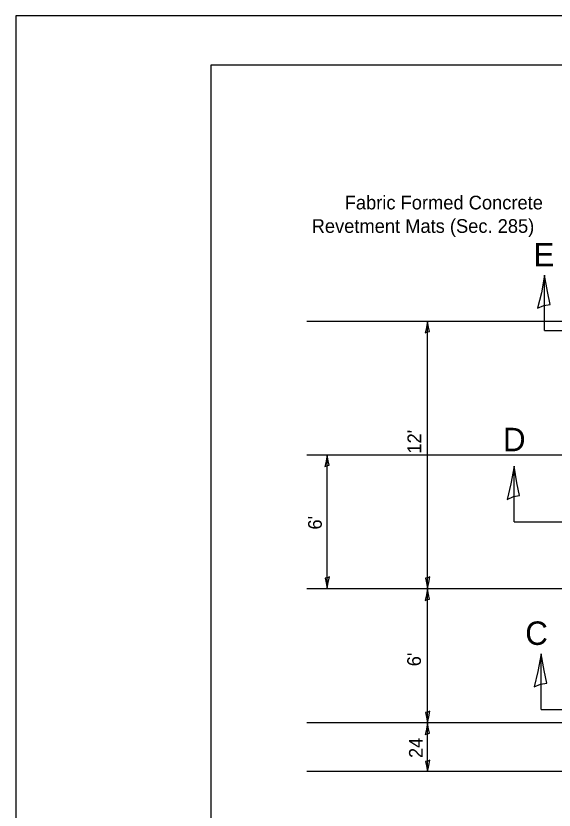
# Model space of a CAD drawing. Extents: x 0 to 2.83, y -0.12 to 1.83.
# Drawn here: x 0 to 0.459, y 1.156 to 1.833 of the extents above; entities that cross this region are included whole.
import ezdxf

# ---------------------------------------------------------------- set-up
doc = ezdxf.new("R2010")
doc.units = 0
for name, color, linetype in [('RD_Pr_Roadway_Dimensions', 7, 'Continuous'), ('RD_Pr_Roadway_Notes', 7, 'Continuous'), ('SH_General_Details', 7, 'Continuous'), ('SH_Printer_Plotting_Border', 7, 'Continuous')]:
    doc.layers.add(name, color=color, linetype=linetype)

msp = doc.modelspace()

# ---------------------------------------------------------------- linework, layer by layer
at = {"layer": 'RD_Pr_Roadway_Dimensions'}
for p, q in [((0.35117, 1.345), (0.35117, 1.573)), ((0.26554, 1.345), (0.26554, 1.459)), ((0.35117, 1.2305), (0.35117, 1.345)), ((0.35117, 1.18883), (0.35117, 1.2305))]:
    msp.add_line(p, q, dxfattribs=at)
for points in [[(0.34908, 1.563), (0.351, 1.56382), (0.35284, 1.56413), (0.35204, 1.568), (0.35117, 1.573), (0.3502, 1.56767)], [(0.26345, 1.449), (0.26537, 1.44982), (0.26721, 1.45013), (0.2664, 1.454), (0.26554, 1.459), (0.26457, 1.45367)], [(0.26763, 1.355), (0.26571, 1.35418), (0.26387, 1.35387), (0.26467, 1.35), (0.26554, 1.345), (0.26651, 1.35033)], [(0.35326, 1.355), (0.35134, 1.35418), (0.3495, 1.35387), (0.35031, 1.35), (0.35117, 1.345), (0.35214, 1.35033)], [(0.34908, 1.335), (0.351, 1.33582), (0.35284, 1.33613), (0.35204, 1.34), (0.35117, 1.345), (0.3502, 1.33967)], [(0.35326, 1.2405), (0.35134, 1.23968), (0.3495, 1.23937), (0.35031, 1.2355), (0.35117, 1.2305), (0.35214, 1.23583)], [(0.34908, 1.2205), (0.351, 1.22131), (0.35284, 1.22163), (0.35204, 1.2255), (0.35117, 1.2305), (0.3502, 1.22516)], [(0.35326, 1.19883), (0.35134, 1.19802), (0.3495, 1.1977), (0.35031, 1.19383), (0.35117, 1.18883), (0.35214, 1.19417)]]:
    msp.add_lwpolyline(points, close=True, dxfattribs=at)
at = {"layer": 'SH_General_Details'}
for p, q in [((-0.00001, 1.83333), (-0.00001, 0)), ((2.83333, 1.83333), (-0.00001, 1.83333)), ((0.45101, 1.56497), (0.45101, 1.6124)), ((0.24807, 1.573), (1.29976, 1.573)), ((0.45101, 1.56497), (1.07707, 1.56497)), ((0.24807, 1.459), (0.49773, 1.459)), ((0.42498, 1.402), (0.42498, 1.44943)), ((0.42498, 1.402), (1.09733, 1.402)), ((0.24807, 1.345), (0.49773, 1.345)), ((0.44811, 1.24206), (0.44811, 1.28949)), ((0.44811, 1.24206), (1.07418, 1.24206)), ((0.24807, 1.231), (1.29976, 1.231)), ((0.24807, 1.18938), (1.29976, 1.18938))]:
    msp.add_line(p, q, dxfattribs=at)
for points in [[(0.16666, 1.79167), (2.79166, 1.79167), (2.79166, 0.04167), (0.16666, 0.04167)], [(0.44508, 1.58407), (0.45052, 1.58638), (0.45574, 1.58727), (0.45346, 1.59823), (0.45101, 1.6124), (0.44826, 1.59729)], [(0.41905, 1.42111), (0.4245, 1.42341), (0.42972, 1.4243), (0.42743, 1.43527), (0.42498, 1.44943), (0.42223, 1.43432)], [(0.44219, 1.26116), (0.44763, 1.26347), (0.45285, 1.26436), (0.45057, 1.27532), (0.44811, 1.28949), (0.44537, 1.27438)]]:
    msp.add_lwpolyline(points, close=True, dxfattribs=at)
at = {"layer": 'SH_Printer_Plotting_Border'}
msp.add_lwpolyline([(-0.00001, 0), (2.83333, 0), (2.83333, 1.83333), (-0.00001, 1.83333)], close=True, dxfattribs=at)

# ---------------------------------------------------------------- texts
at = {"layer": 'RD_Pr_Roadway_Dimensions'}
for s, p in [("12'", (0.34574, 1.46009)), ("6'", (0.26098, 1.39535)), ("6'", (0.34553, 1.2788)), ('24', (0.34704, 1.20052))]:
    msp.add_text(s, height=0.011667, rotation=90, dxfattribs=at).set_placement(p)
at = {"layer": 'RD_Pr_Roadway_Notes'}
for s, p in [('Fabric Formed Concrete', (0.28052, 1.66834)), ('Revetment Mats (Sec. 285)', (0.25234, 1.64834))]:
    msp.add_text(s, height=0.0116667, dxfattribs=at).set_placement(p)
at = {"layer": 'SH_General_Details'}
for s, p in [('E', (0.4416, 1.61974)), ('D', (0.41553, 1.46214)), ('C', (0.43454, 1.29702))]:
    msp.add_text(s, height=0.02, dxfattribs=at).set_placement(p)

doc.saveas('drawing.dxf')
